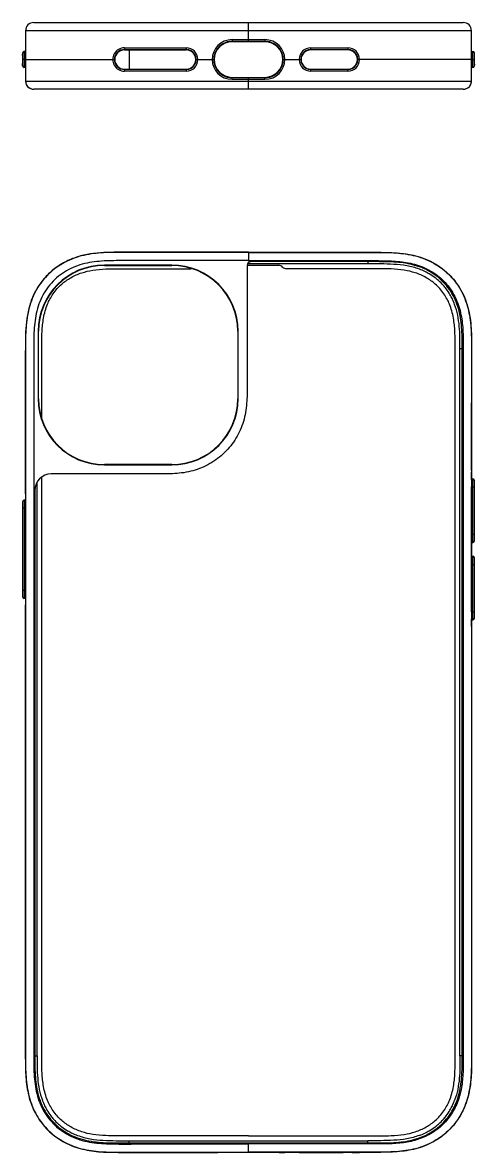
# Model space of a CAD drawing. Header units: millimetres. Extents: x 409 to 645, y 341 to 547.
# Drawn here: x 408.6 to 491, y 341.4 to 547.3 of the extents above; entities that cross this region are included whole.
import ezdxf

# ---------------------------------------------------------------- set-up
doc = ezdxf.new("R2010")
doc.units = ezdxf.units.MM
doc.header["$LTSCALE"] = 65.395
doc.layers.get('0').update_dxf_attribs({"linetype": 'CONTINUOUS'})

msp = doc.modelspace()

# ---------------------------------------------------------------- linework, layer by layer
at = {"color": 7, "linetype": 'Continuous'}
for p, q in [((409.16, 545.85), (409.14, 542.25)), ((490.44, 545.85), (409.16, 545.85)), ((410.66, 547.33), (488.94, 547.33)), ((449.8, 543.92), (449.8, 547.33)), ((490.46, 542.26), (490.44, 545.85)), ((446.8, 544.22), (446.8, 543.85)), ((446.8, 544.22), (452.8, 544.22)), ((446.8, 543.92), (449.8, 543.92)), ((452.8, 543.85), (446.8, 543.85)), ((449.8, 543.92), (452.8, 543.92)), ((452.8, 544.22), (452.8, 543.85)), ((408.63, 541.75), (408.63, 541.75)), ((408.63, 541.75), (408.63, 540.6)), ((409.14, 542.07), (408.92, 542.05)), ((408.92, 542.05), (408.92, 541.05)), ((409.14, 542.25), (409.14, 539.42)), ((427.18, 542.72), (427.18, 542.35)), ((427.18, 542.72), (438.45, 542.72)), ((427.18, 542.42), (438.45, 542.42)), ((427.18, 542.35), (428.08, 542.35)), ((428.08, 542.35), (428.08, 538.85)), ((428.08, 542.35), (438.45, 542.35)), ((438.45, 542.72), (438.45, 542.35)), ((461.14, 542.72), (467.91, 542.72)), ((461.14, 542.35), (461.14, 542.72)), ((461.14, 542.42), (467.91, 542.42)), ((467.91, 542.35), (461.14, 542.35)), ((467.91, 542.72), (467.91, 542.35)), ((490.46, 542.1), (490.68, 542.09)), ((490.68, 541.06), (490.68, 542.09)), ((490.96, 541.79), (490.96, 541.79)), ((490.97, 540.6), (490.96, 541.79)), ((408.63, 541.6), (408.63, 541.31)), ((408.63, 541.31), (408.63, 541.6)), ((408.63, 541.31), (408.63, 541.01)), ((408.63, 541.01), (408.63, 540.99)), ((408.63, 540.99), (408.63, 540.6)), ((408.92, 540.6), (408.63, 540.6)), ((408.63, 540.6), (408.63, 540.34)), ((408.63, 540.6), (408.64, 539.45)), ((408.63, 540.34), (408.63, 540.1)), ((408.63, 540.1), (408.63, 539.92)), ((408.63, 539.92), (408.63, 539.9)), ((408.63, 539.9), (408.63, 539.86)), ((408.63, 539.9), (408.63, 539.83)), ((408.63, 539.75), (408.63, 539.87)), ((408.63, 539.85), (408.63, 539.75)), ((408.63, 539.83), (408.63, 539.75)), ((408.63, 539.68), (408.63, 539.75)), ((408.63, 539.75), (408.64, 539.45)), ((408.63, 539.75), (408.63, 539.68)), ((408.63, 539.62), (408.63, 539.68)), ((408.63, 539.68), (408.63, 539.62)), ((408.64, 539.45), (408.63, 539.67)), ((408.92, 541.05), (408.92, 540.6)), ((408.92, 540.6), (408.92, 540.16)), ((408.92, 540.16), (408.92, 539.15)), ((409.13, 540.6), (425.36, 540.6)), ((440.27, 540.6), (443.48, 540.6)), ((456.12, 540.6), (459.33, 540.6)), ((490.47, 540.6), (469.73, 540.6)), ((490.68, 540.6), (490.68, 541.06)), ((490.68, 540.6), (490.97, 540.6)), ((490.68, 540.15), (490.68, 540.6)), ((490.68, 539.12), (490.68, 540.15)), ((490.96, 539.42), (490.97, 540.6)), ((490.96, 539.75), (490.96, 539.62)), ((490.96, 539.62), (490.96, 539.68)), ((490.97, 541.17), (490.97, 541.45)), ((408.63, 539.6), (408.63, 539.62)), ((408.63, 539.62), (408.63, 539.6)), ((408.63, 539.6), (408.64, 539.45)), ((408.64, 539.45), (408.64, 539.45)), ((409.14, 539.14), (408.92, 539.15)), ((427.18, 538.85), (427.18, 538.48)), ((427.18, 538.85), (428.08, 538.85)), ((438.45, 538.79), (427.18, 538.79)), ((438.45, 538.48), (427.18, 538.48)), ((428.08, 538.85), (438.45, 538.85)), ((438.45, 538.85), (438.45, 538.48)), ((461.14, 538.85), (467.91, 538.85)), ((461.14, 538.48), (461.14, 538.85)), ((467.91, 538.79), (461.14, 538.79)), ((467.91, 538.48), (461.14, 538.48)), ((467.91, 538.85), (467.91, 538.48)), ((490.68, 539.12), (490.46, 539.11)), ((490.96, 539.6), (490.96, 539.62)), ((490.96, 539.62), (490.96, 539.6)), ((490.96, 539.42), (490.96, 539.42)), ((409.16, 536.66), (490.44, 536.66)), ((446.8, 536.98), (446.8, 537.35)), ((446.8, 537.35), (452.8, 537.35)), ((449.8, 537.29), (446.8, 537.29)), ((452.8, 536.98), (446.8, 536.98)), ((449.8, 535.18), (449.8, 537.29)), ((452.8, 537.29), (449.8, 537.29)), ((452.8, 536.98), (452.8, 537.35)), ((488.94, 535.18), (410.66, 535.18)), ((449.8, 505.46), (449.8, 503.93)), ((423.54, 503.06), (423.54, 503.12)), ((435.83, 503.12), (423.54, 503.12)), ((423.54, 503.06), (435.83, 503.06)), ((435.83, 503.06), (435.83, 503.12)), ((449.56, 503.08), (455.3, 503.08)), ((449.56, 503.06), (449.56, 482.54)), ((471.52, 503.33), (449.61, 503.33)), ((471.52, 503.75), (450.24, 503.75)), ((471.52, 503.75), (471.52, 503.33)), ((411.47, 491.05), (411.47, 478.76)), ((411.54, 491.05), (411.47, 491.05)), ((411.54, 478.76), (411.54, 491.05)), ((447.84, 491.05), (447.84, 478.76)), ((447.84, 491.05), (447.9, 491.05)), ((447.9, 478.76), (447.9, 491.05)), ((488.34, 358.95), (488.34, 487.87)), ((488.75, 487.87), (488.34, 487.87)), ((488.75, 358.95), (488.75, 487.87)), ((411.47, 478.76), (411.54, 478.76)), ((447.84, 478.76), (447.9, 478.76)), ((490.46, 478.04), (490.46, 478.04)), ((490.46, 478.04), (490.47, 478.04)), ((490.46, 477.92), (490.46, 477.96)), ((490.46, 477.68), (490.46, 477.92)), ((490.45, 475.6), (490.46, 477.68)), ((490.45, 468.07), (490.45, 468.1)), ((423.54, 466.76), (423.54, 466.69)), ((435.83, 466.76), (423.54, 466.76)), ((423.54, 466.69), (435.83, 466.69)), ((435.83, 466.76), (435.83, 466.69)), ((490.46, 466), (490.46, 466.21)), ((490.46, 465.82), (490.46, 466.07)), ((490.46, 465.71), (490.46, 465.82)), ((490.46, 465.68), (490.46, 465.71)), ((490.47, 465.65), (490.46, 465.65)), ((490.47, 465.65), (490.47, 465.39)), ((411.26, 358.95), (411.26, 463.55)), ((434.27, 465.04), (413.85, 465.04)), ((490.46, 465.02), (490.47, 465.39)), ((490.46, 464.59), (490.46, 465.02)), ((490.46, 464.02), (490.46, 464.59)), ((490.46, 464.16), (490.68, 464.15)), ((490.68, 462.67), (490.68, 464.15)), ((490.96, 462.67), (490.97, 463.85)), ((490.97, 459.36), (490.97, 463.85)), ((409.13, 461.53), (409.14, 461.17)), ((410.85, 462.04), (410.85, 358.95)), ((490.46, 462.67), (490.96, 462.67)), ((490.46, 462.17), (490.46, 462.67)), ((490.46, 461.67), (490.46, 462.17)), ((490.46, 455.11), (490.46, 461.67)), ((490.68, 454.05), (490.68, 462.67)), ((490.96, 458.51), (490.96, 462.67)), ((408.63, 459.97), (408.63, 452.3)), ((408.63, 459.97), (408.63, 458.82)), ((409.14, 460.28), (408.92, 460.27)), ((408.92, 460.27), (408.92, 458.82)), ((409.14, 461.17), (409.14, 460.74)), ((409.14, 460.74), (409.14, 460.28)), ((409.14, 460.28), (409.14, 460.17)), ((490.97, 458.51), (490.97, 459.36)), ((409.14, 458.82), (408.63, 458.82)), ((408.63, 458.82), (408.63, 452.3)), ((408.92, 458.82), (408.92, 443.79)), ((409.14, 458.82), (409.14, 458.35)), ((409.14, 458.35), (409.14, 457.87)), ((409.14, 457.87), (409.14, 444.74)), ((490.96, 458.21), (490.96, 458.51)), ((490.96, 454.05), (490.96, 458.21)), ((490.97, 457.36), (490.97, 458.21)), ((490.97, 452.87), (490.97, 457.36)), ((490.46, 455.05), (490.46, 455.11)), ((490.46, 454.55), (490.46, 455.05)), ((490.46, 448.05), (490.46, 454.55)), ((490.46, 454.05), (490.96, 454.05)), ((490.68, 452.57), (490.68, 454.05)), ((490.97, 452.87), (490.96, 454.05)), ((408.63, 452.3), (408.63, 452.23)), ((408.63, 452.3), (408.63, 450.3)), ((408.63, 452.23), (408.63, 452.01)), ((408.63, 452.01), (408.63, 451.69)), ((408.63, 451.69), (408.63, 451.3)), ((408.63, 451.3), (408.63, 450.92)), ((490.46, 452.56), (490.68, 452.57)), ((408.63, 450.92), (408.63, 450.6)), ((408.63, 450.6), (408.63, 450.38)), ((408.63, 450.38), (408.63, 450.3)), ((408.63, 450.3), (408.63, 442.64)), ((408.63, 450.3), (408.63, 443.79)), ((490.46, 450.05), (490.68, 450.03)), ((490.68, 448.55), (490.68, 450.03)), ((490.96, 448.55), (490.97, 449.73)), ((490.97, 444.39), (490.97, 449.73)), ((490.46, 448.55), (490.96, 448.55)), ((490.46, 447.53), (490.46, 448.05)), ((490.46, 440.93), (490.46, 447.53)), ((490.68, 439.93), (490.68, 448.55)), ((490.96, 444.39), (490.96, 448.55)), ((408.63, 443.79), (408.63, 442.64)), ((409.14, 443.79), (408.63, 443.79)), ((408.92, 443.79), (408.92, 442.34)), ((409.14, 444.74), (409.14, 444.25)), ((409.14, 444.25), (409.14, 443.79)), ((490.96, 444.09), (490.96, 444.39)), ((490.96, 439.93), (490.96, 444.09)), ((490.97, 438.75), (490.97, 444.09)), ((409.14, 442.32), (408.92, 442.34)), ((409.14, 441.44), (409.13, 441.07)), ((409.14, 442.45), (409.14, 441.88)), ((409.14, 441.88), (409.14, 441.44)), ((490.46, 440.43), (490.46, 440.93)), ((490.46, 439.93), (490.46, 440.43)), ((490.46, 439.93), (490.96, 439.93)), ((490.68, 438.45), (490.68, 439.93)), ((490.97, 438.75), (490.96, 439.93)), ((490.46, 438.02), (490.46, 438.58)), ((490.46, 438.44), (490.68, 438.45)), ((490.46, 437.58), (490.46, 438.02)), ((490.47, 437.22), (490.46, 437.58)), ((410.85, 358.95), (411.26, 358.95)), ((488.75, 358.95), (488.34, 358.95)), ((428.08, 343.49), (471.52, 343.49)), ((428.08, 343.07), (428.08, 343.49)), ((428.08, 343.07), (471.52, 343.07)), ((449.8, 341.37), (449.8, 342.89)), ((471.52, 343.07), (471.52, 343.49)), ((438.45, 341.36), (440.57, 341.36)), ((440.57, 341.36), (443.18, 341.36)), ((446.8, 341.37), (449.8, 341.37)), ((449.8, 341.37), (452.8, 341.37)), ((459.03, 341.36), (456.42, 341.36)), ((459.03, 341.36), (461.14, 341.36))]:
    msp.add_line(p, q, dxfattribs=at)
for points in [[(490.44, 536.66), (490.45, 537.87), (490.46, 539.41), (490.46, 542.26)], [(409.14, 539.42), (409.15, 537.87), (409.16, 536.66)], [(409.16, 536.66), (409.17, 536.51), (409.29, 536.07), (409.53, 535.69), (409.86, 535.41), (410.25, 535.23), (410.66, 535.18)], [(488.94, 535.18), (489.35, 535.24), (489.75, 535.41), (490.08, 535.71), (490.32, 536.09), (490.43, 536.54), (490.44, 536.66)], [(490.46, 477.96), (490.46, 477.99), (490.46, 478), (490.46, 478.01), (490.46, 478.02)], [(490.46, 466.07), (490.45, 468.03), (490.45, 468.1)], [(490.46, 465.67), (490.46, 465.67), (490.46, 465.68), (490.46, 465.68)]]:
    msp.add_lwpolyline(points, dxfattribs=at)
for centre, radius, start, end in [((410.66, 545.83), 1.5, 90.0306, 179.3361), ((488.94, 545.83), 1.5, 0.6639, 90), ((446.8, 540.61), 3.62, 90.0146, 269.978), ((446.8, 540.6), 3.32, 89.9937, 270.01), ((446.8, 540.6), 3.25, 90, 270), ((452.8, 540.61), 3.62, 270.022, 89.9855), ((452.8, 540.6), 3.32, 269.9899, 90.0063), ((452.8, 540.6), 3.25, 270, 90), ((408.93, 541.75), 0.3, 93, 179.8545), ((427.18, 540.6), 2.12, 89.9896, 270.0063), ((427.18, 540.6), 1.82, 90.0055, 270.0004), ((427.18, 540.6), 1.75, 90.014, 269.986), ((438.45, 540.6), 2.12, 270.0335, 89.9813), ((438.45, 540.6), 1.82, 269.9969, 90.0039), ((438.45, 540.6), 1.75, 270, 90), ((461.15, 540.6), 2.12, 90.0244, 269.9722), ((461.14, 540.6), 1.82, 89.9992, 270.0063), ((461.14, 540.6), 1.75, 90, 270), ((467.91, 540.6), 2.12, 270.036, 89.979), ((467.91, 540.6), 1.82, 269.9977, 90.0032), ((467.91, 540.6), 1.75, 270, 90), ((490.66, 541.79), 0.3, 0.1561, 87.0004), ((408.94, 539.45), 0.3, 180.2235, 267), ((490.66, 539.42), 0.3, 272.9989, 359.7526), ((410.66, 536.68), 1.5, 180.7678, 269.9815), ((488.94, 536.68), 1.5, 270, 359.2322), ((423.54, 491.05), 12.07, 90, 180), ((423.54, 491.05), 12.01, 90, 180), ((435.83, 491.05), 12.07, 0, 90), ((435.83, 491.05), 12.01, 0, 90), ((450.24, 503.06), 0.682, 90, 180), ((455.3, 502.08), 1, 43.6068, 90), ((456.75, 503.46), 1, 223.6068, 269.9996), ((476.8, 491.36), 11.77, 63.9904, 69.4148), ((476.95, 491.65), 11.44, 59.4725, 63.9974), ((477.23, 492.13), 10.88, 52.6941, 59.4806), ((477.4, 492.36), 10.6, 48.5596, 52.6681), ((477.5, 492.47), 10.45, 41.5324, 48.5466), ((477.37, 492.37), 10.61, 37.4288, 41.5274), ((477.24, 492.27), 10.78, 30.6045, 37.4197), ((477.15, 492.21), 10.89, 25.7935, 30.6084), ((476.69, 492), 11.39, 20.3094, 25.7533), ((423.54, 478.76), 12.07, 180, 270), ((423.54, 478.76), 12.01, 180, 270), ((435.83, 478.76), 12.07, 270, 360), ((435.83, 478.76), 12.01, 270, 360), ((737.89, 468), 247.44, 179.9838, 180.4137), ((413.85, 462.04), 3, 90, 180), ((946.18, 462.65), 455.72, 179.8282, 179.9978), ((490.67, 463.85), 0.3, 0.0078, 87.0004), ((408.93, 459.97), 0.3, 93, 180.0026), ((-44.35, 458.79), 453.49, 0.0032, 0.1738), ((490.67, 452.87), 0.3, 273, 359.9984), ((490.67, 449.73), 0.3, 0.008, 87.0004), ((-44.11, 443.79), 453.25, 359.8304, 359.9996), ((408.93, 442.64), 0.3, 180.0075, 267.0004), ((943.08, 439.94), 452.62, 180.0007, 180.1716), ((490.67, 438.75), 0.3, 273, 0.0008), ((422.91, 354.82), 11.39, 200.3094, 205.7533), ((476.69, 354.82), 11.39, 334.2467, 339.6906), ((422.45, 354.61), 10.89, 205.7935, 210.6084), ((422.36, 354.55), 10.78, 210.6045, 217.4197), ((477.24, 354.55), 10.78, 322.5803, 329.3955), ((477.15, 354.61), 10.89, 329.3916, 334.2065), ((422.22, 354.45), 10.61, 217.4288, 221.5274), ((422.1, 354.35), 10.45, 221.5324, 228.5466), ((422.2, 354.46), 10.6, 228.5596, 232.6681), ((477.4, 354.46), 10.6, 307.3319, 311.4404), ((477.5, 354.35), 10.45, 311.4534, 318.4676), ((477.37, 354.45), 10.61, 318.4726, 322.5712), ((422.36, 354.69), 10.88, 232.6941, 239.4806), ((422.65, 355.17), 11.44, 239.4725, 243.9974), ((422.8, 355.46), 11.77, 243.9904, 249.4148), ((476.8, 355.46), 11.77, 290.5852, 296.0096), ((476.95, 355.17), 11.44, 296.0026, 300.5275), ((477.23, 354.69), 10.88, 300.5194, 307.3059)]:
    msp.add_arc(centre, radius, start, end, dxfattribs=at)
for points, knots in [([(449.8, 505.46), (448.17, 505.46), (444.9, 505.46), (439.99, 505.46), (435.09, 505.46), (431, 505.46), (427.73, 505.46), (424.47, 505.47), (421.18, 505.33), (418, 504.48), (415.77, 503.43), (413.76, 502), (412.08, 500.2), (410.76, 498.11), (409.57, 495.05), (409.16, 491.77), (409.13, 488.51), (409.13, 486.05), (409.13, 483.6), (409.13, 480.33), (409.13, 476.25), (409.13, 471.34), (409.13, 466.44), (409.13, 463.17), (409.13, 461.53)], [0, 0, 0, 0, 0.062507, 0.125013, 0.18752, 0.250026, 0.28128, 0.312533, 0.374985, 0.40624, 0.437508, 0.468767, 0.500052, 0.531287, 0.562526, 0.624957, 0.65621, 0.68747, 0.718724, 0.749974, 0.812478, 0.874986, 0.937494, 1, 1, 1, 1]), ([(449.8, 505.43), (447.37, 505.43), (443.73, 505.43), (438.87, 505.43), (435.23, 505.43), (431.58, 505.43), (427.94, 505.43), (424.3, 505.45), (421.26, 505.24), (418.89, 504.7), (416.61, 503.87), (413.99, 502.28), (411.93, 500), (410.72, 497.89), (409.82, 495.63), (409.36, 493.23), (409.19, 490.81), (409.16, 488.99), (409.16, 487.17), (409.16, 484.74), (409.16, 481.7), (409.16, 478.06), (409.16, 473.2), (409.16, 467.13), (409.16, 459.84), (409.16, 452.56), (409.16, 445.27), (409.16, 435.55), (409.16, 423.41), (409.16, 411.27), (409.16, 401.55), (409.16, 394.26), (409.16, 386.98), (409.16, 379.69), (409.16, 373.62), (409.16, 368.76), (409.16, 365.12), (409.16, 362.08), (409.16, 359.65), (409.16, 357.83), (409.19, 356.01), (409.36, 353.59), (409.82, 351.19), (410.72, 348.93), (411.93, 346.83), (413.99, 344.54), (416.61, 342.95), (418.89, 342.12), (421.26, 341.58), (424.3, 341.38), (427.94, 341.39), (431.58, 341.39), (435.23, 341.39), (438.87, 341.39), (443.73, 341.39), (447.37, 341.39), (449.8, 341.39)], [0, 0, 0, 0, 0.031265, 0.046898, 0.06253, 0.078163, 0.093795, 0.109423, 0.125032, 0.132838, 0.140643, 0.156218, 0.171796, 0.179591, 0.18739, 0.202994, 0.210803, 0.218614, 0.226431, 0.234247, 0.24988, 0.265512, 0.281144, 0.31241, 0.343675, 0.37494, 0.406205, 0.43747, 0.5, 0.56253, 0.593795, 0.62506, 0.656325, 0.68759, 0.718856, 0.734488, 0.75012, 0.765753, 0.773569, 0.781386, 0.789197, 0.797006, 0.81261, 0.820409, 0.828204, 0.843782, 0.859357, 0.867162, 0.874968, 0.890577, 0.906205, 0.921837, 0.93747, 0.953102, 0.968735, 1, 1, 1, 1]), ([(449.8, 505.46), (452.38, 505.46), (457.54, 505.46), (464, 505.46), (469.16, 505.46), (474.3, 505.47), (479.56, 505.4), (483.75, 503.52), (485.82, 501.97), (487.63, 500.12), (489.33, 497.32), (490.14, 494.16), (490.4, 491.59), (490.47, 489.66), (490.47, 487.72), (490.47, 485.14), (490.47, 481.91), (490.47, 479.33), (490.47, 478.04)], [0, 0, 0, 0, 0.125078, 0.250156, 0.312694, 0.375234, 0.499926, 0.562363, 0.593654, 0.624974, 0.687345, 0.749833, 0.781111, 0.812378, 0.843655, 0.87493, 0.937466, 1, 1, 1, 1]), ([(449.8, 505.43), (452.23, 505.43), (455.87, 505.43), (460.73, 505.43), (464.37, 505.43), (468.02, 505.43), (471.66, 505.43), (475.3, 505.45), (478.34, 505.24), (480.71, 504.7), (482.99, 503.87), (485.61, 502.28), (487.67, 500), (488.88, 497.89), (489.78, 495.63), (490.24, 493.23), (490.41, 490.81), (490.44, 488.99), (490.43, 487.17), (490.44, 484.74), (490.43, 481.7), (490.43, 478.06), (490.44, 473.2), (490.44, 467.13), (490.44, 459.84), (490.44, 452.56), (490.44, 445.27), (490.44, 435.55), (490.44, 423.41), (490.44, 411.27), (490.44, 401.55), (490.44, 394.26), (490.44, 386.98), (490.44, 379.69), (490.44, 373.62), (490.43, 368.76), (490.43, 365.12), (490.44, 362.08), (490.43, 359.65), (490.44, 357.83), (490.41, 356.01), (490.24, 353.59), (489.78, 351.19), (488.88, 348.93), (487.67, 346.83), (485.61, 344.54), (482.99, 342.95), (480.71, 342.12), (478.34, 341.58), (475.3, 341.38), (471.66, 341.39), (468.02, 341.39), (464.37, 341.39), (460.73, 341.39), (455.87, 341.39), (452.23, 341.39), (449.8, 341.39)], [0, 0, 0, 0, 0.031265, 0.046898, 0.06253, 0.078163, 0.093795, 0.109423, 0.125032, 0.132838, 0.140643, 0.156218, 0.171796, 0.179591, 0.18739, 0.202994, 0.210803, 0.218614, 0.226431, 0.234247, 0.24988, 0.265512, 0.281144, 0.31241, 0.343675, 0.37494, 0.406205, 0.43747, 0.5, 0.56253, 0.593795, 0.62506, 0.656325, 0.68759, 0.718856, 0.734488, 0.75012, 0.765753, 0.773569, 0.781386, 0.789197, 0.797006, 0.81261, 0.820409, 0.828204, 0.843782, 0.859357, 0.867162, 0.874968, 0.890577, 0.906205, 0.921837, 0.93747, 0.953102, 0.968735, 1, 1, 1, 1]), ([(449.8, 503.93), (447.42, 503.93), (443.85, 503.93), (439.09, 503.93), (435.52, 503.93), (431.95, 503.93), (428.39, 503.93), (424.82, 503.95), (421.84, 503.8), (419.5, 503.32), (417.26, 502.53), (414.7, 500.94), (412.78, 498.6), (411.73, 496.47), (411.02, 494.19), (410.65, 491.22), (410.67, 487.65), (410.66, 484.08), (410.67, 479.33), (410.66, 473.38), (410.66, 466.24), (410.66, 459.1), (410.66, 451.96), (410.66, 444.82), (410.66, 435.31), (410.66, 423.41), (410.66, 411.51), (410.66, 402), (410.66, 394.86), (410.66, 387.72), (410.66, 380.58), (410.66, 373.44), (410.67, 367.5), (410.66, 362.74), (410.67, 359.17), (410.65, 355.6), (411.02, 352.63), (411.73, 350.35), (412.78, 348.22), (414.7, 345.88), (417.26, 344.29), (419.5, 343.5), (421.84, 343.02), (424.82, 342.87), (428.39, 342.89), (431.95, 342.89), (435.52, 342.89), (439.09, 342.89), (443.85, 342.89), (447.42, 342.89), (449.8, 342.89)], [0, 0, 0, 0, 0.03126, 0.046891, 0.062521, 0.078151, 0.093781, 0.109411, 0.125032, 0.132844, 0.140654, 0.156227, 0.171796, 0.179607, 0.187418, 0.203028, 0.218656, 0.234286, 0.249916, 0.281177, 0.312437, 0.343698, 0.374958, 0.406218, 0.437479, 0.5, 0.562521, 0.593781, 0.625042, 0.656302, 0.687563, 0.718823, 0.750084, 0.765714, 0.781344, 0.796972, 0.812582, 0.820393, 0.828203, 0.843772, 0.859344, 0.867155, 0.874968, 0.890589, 0.906219, 0.921849, 0.937479, 0.953109, 0.96874, 1, 1, 1, 1]), ([(449.8, 503.93), (451.87, 503.93), (456.02, 503.93), (461.2, 503.93), (465.35, 503.93), (468.46, 503.93), (471.57, 503.93), (474.68, 503.94), (477.78, 503.81), (480.85, 503.18), (483.2, 502.03), (484.85, 500.77), (485.94, 499.66), (486.87, 498.4), (487.86, 496.58), (488.62, 494.08), (488.94, 490.98), (488.94, 488.9), (488.94, 487.87)], [0, 0, 0, 0, 0.125066, 0.250133, 0.312666, 0.375199, 0.437732, 0.500265, 0.562776, 0.625206, 0.687581, 0.718829, 0.750077, 0.78133, 0.812585, 0.874993, 0.937473, 1, 1, 1, 1]), ([(488.75, 487.87), (488.75, 489.02), (488.75, 490.76), (488.53, 493.06), (488.21, 494.77), (487.77, 496.15), (487.3, 497.21), (486.75, 498.23), (485.91, 499.41), (484.71, 500.66), (483.31, 501.7), (482.03, 502.39), (480.96, 502.82), (479.86, 503.17), (477.88, 503.6), (474.99, 503.76), (472.68, 503.75), (471.52, 503.75)], [0, 0, 0, 0, 0.125019, 0.187594, 0.250308, 0.312626, 0.343957, 0.375418, 0.437617, 0.50008, 0.562596, 0.624898, 0.656355, 0.687626, 0.749784, 0.874752, 1, 1, 1, 1]), ([(480.94, 502.37), (480.2, 502.65), (478.65, 503.06), (476.28, 503.29), (473.9, 503.34), (472.31, 503.33), (471.52, 503.33)], [0, 0, 0, 0, 0.249854, 0.49986, 0.749927, 1, 1, 1, 1]), ([(412.13, 475.21), (412.13, 476.74), (412.13, 480.96), (412.13, 486.28), (412.13, 490.84), (412.4, 493.56), (412.94, 495.53), (413.61, 496.96), (414.4, 498.26), (415.62, 499.64), (417.41, 500.91), (419.33, 501.76), (421.47, 502.25), (423.63, 502.43), (425.87, 502.47), (429.13, 502.46), (433.51, 502.46), (437.28, 502.46), (439.23, 502.46), (439.38, 502.46)], [0, 0, 0, 0, 0.088645, 0.243925, 0.305135, 0.357088, 0.412964, 0.435952, 0.460952, 0.513043, 0.557126, 0.604819, 0.649471, 0.697975, 0.738573, 0.782144, 0.886797, 0.991451, 1, 1, 1, 1]), ([(449.8, 344.36), (453.42, 344.36), (458.85, 344.36), (466.09, 344.36), (470.47, 344.36), (473.73, 344.36), (475.96, 344.39), (478.13, 344.57), (480.27, 345.06), (482.19, 345.91), (483.98, 347.18), (485.2, 348.56), (485.99, 349.86), (486.66, 351.29), (487.2, 353.26), (487.47, 355.98), (487.47, 360.54), (487.46, 367.02), (487.47, 377.75), (487.47, 396.56), (487.47, 423.41), (487.47, 450.26), (487.47, 469.07), (487.46, 479.8), (487.47, 486.28), (487.47, 490.84), (487.2, 493.56), (486.66, 495.53), (485.99, 496.96), (485.2, 498.26), (483.98, 499.64), (482.19, 500.91), (480.27, 501.76), (478.13, 502.25), (475.96, 502.43), (473.73, 502.47), (470.47, 502.46), (466.09, 502.46), (461.17, 502.46), (458.05, 502.46), (456.75, 502.46)], [0, 0, 0, 0, 0.049084, 0.073626, 0.098168, 0.108386, 0.117906, 0.129281, 0.139752, 0.150936, 0.161274, 0.17349, 0.179352, 0.184743, 0.197847, 0.21003, 0.224384, 0.260799, 0.297213, 0.370042, 0.5157, 0.661357, 0.734186, 0.770601, 0.807015, 0.821369, 0.833553, 0.846656, 0.852047, 0.85791, 0.870125, 0.880463, 0.891648, 0.902119, 0.913493, 0.923014, 0.933232, 0.957774, 0.982316, 1, 1, 1, 1]), ([(488.34, 487.87), (488.34, 489.23), (488.34, 491.95), (487.85, 494.68), (487.37, 495.95)], [0, 0, 0, 0, 0.500485, 1, 1, 1, 1]), ([(488.94, 487.87), (488.94, 480.42), (488.94, 469.26), (488.94, 454.37), (488.94, 443.2), (488.94, 432.03), (488.94, 420.87), (488.94, 409.7), (488.94, 400.4), (488.94, 392.95), (488.94, 387.37), (488.94, 381.78), (488.94, 376.2), (488.94, 370.62), (488.93, 365.96), (488.94, 362.24), (488.93, 359.45), (488.95, 356.66), (488.78, 353.87), (488.21, 351.12), (487.05, 348.56), (485.3, 346.35), (483.05, 344.66), (480.47, 343.54), (477.71, 343.02), (474.92, 342.89), (471.2, 342.89), (466.55, 342.89), (460.97, 342.89), (455.38, 342.89), (451.66, 342.89), (449.8, 342.89)], [0, 0, 0, 0, 0.125023, 0.187534, 0.250045, 0.312557, 0.375068, 0.43758, 0.500091, 0.531347, 0.562602, 0.593858, 0.625114, 0.656369, 0.687625, 0.703253, 0.718881, 0.734508, 0.750129, 0.76574, 0.781335, 0.796927, 0.812518, 0.828116, 0.843726, 0.85935, 0.874977, 0.906233, 0.937489, 0.968744, 1, 1, 1, 1]), ([(449.56, 482.54), (449.56, 481.42), (449.59, 479.74), (449.45, 477.5), (449.13, 475.28), (448.24, 472.61), (446.71, 470.23), (445.15, 468.62), (444.06, 467.74), (443.13, 467.13), (442.16, 466.57), (440.88, 465.99), (439.27, 465.49), (437.07, 465.09), (435.38, 465.05), (434.27, 465.04)], [0, 0, 0, 0, 0.125313, 0.188018, 0.25067, 0.375181, 0.500197, 0.562794, 0.624977, 0.656237, 0.687697, 0.750095, 0.812404, 0.875184, 1, 1, 1, 1]), ([(490.46, 477.74), (490.46, 477.79), (490.46, 477.86), (490.46, 477.95), (490.46, 477.99), (490.46, 478.02), (490.46, 478.03), (490.46, 478.04), (490.46, 478.04)], [0, 0, 0, 0, 0.431495, 0.744852, 0.85589, 0.935782, 0.98399, 1, 1, 1, 1]), ([(490.45, 475.6), (490.45, 475.81), (490.45, 476.53), (490.45, 477.24), (490.46, 477.74)], [0, 0, 0, 0, 0.30152, 1, 1, 1, 1]), ([(490.46, 465.69), (490.46, 465.71), (490.46, 465.81), (490.46, 465.92), (490.46, 466)], [0, 0, 0, 0, 0.158013, 1, 1, 1, 1]), ([(490.46, 465.65), (490.46, 465.65), (490.47, 465.67), (490.46, 465.68), (490.46, 465.69)], [0, 0, 0, 0, 0.250879, 1, 1, 1, 1]), ([(449.8, 344.36), (446.18, 344.36), (440.75, 344.36), (433.51, 344.36), (429.13, 344.36), (425.87, 344.36), (423.63, 344.39), (421.47, 344.57), (419.33, 345.06), (417.41, 345.91), (415.62, 347.18), (414.4, 348.56), (413.61, 349.86), (412.94, 351.29), (412.4, 353.26), (412.13, 355.98), (412.13, 360.54), (412.14, 367.02), (412.13, 377.75), (412.13, 396.56), (412.13, 423.41), (412.13, 447.83), (412.13, 461.53), (412.13, 464.47)], [0, 0, 0, 0, 0.069995, 0.104992, 0.139989, 0.15456, 0.168136, 0.184357, 0.199289, 0.215238, 0.22998, 0.2474, 0.25576, 0.263448, 0.282133, 0.299507, 0.319976, 0.371904, 0.423832, 0.527687, 0.735398, 0.943109, 1, 1, 1, 1]), ([(490.97, 458.36), (490.97, 458.38), (490.97, 458.42), (490.96, 458.47), (490.97, 458.49), (490.96, 458.51), (490.97, 458.51)], [0, 0, 0, 0, 0.38307, 0.707278, 0.923857, 1, 1, 1, 1]), ([(490.97, 458.21), (490.96, 458.21), (490.97, 458.24), (490.96, 458.26), (490.97, 458.31), (490.97, 458.34), (490.97, 458.36)], [0, 0, 0, 0, 0.076403, 0.293457, 0.617813, 1, 1, 1, 1]), ([(490.96, 444.24), (490.96, 444.26), (490.97, 444.3), (490.96, 444.35), (490.97, 444.37), (490.96, 444.39), (490.97, 444.39)], [0, 0, 0, 0, 0.38307, 0.707278, 0.923857, 1, 1, 1, 1]), ([(490.97, 444.09), (490.96, 444.09), (490.97, 444.12), (490.96, 444.14), (490.97, 444.19), (490.96, 444.23), (490.96, 444.24)], [0, 0, 0, 0, 0.076403, 0.293457, 0.617813, 1, 1, 1, 1]), ([(409.13, 441.07), (409.13, 436.51), (409.13, 427.38), (409.13, 413.7), (409.13, 402.29), (409.13, 393.16), (409.13, 386.32), (409.13, 379.48), (409.13, 372.63), (409.13, 366.93), (409.13, 362.37), (409.13, 358.94), (409.13, 355.52), (409.53, 352.11), (410.44, 349.37), (411.58, 347.39), (412.62, 346.03), (413.84, 344.81), (415.66, 343.44), (418.26, 342.18), (421.63, 341.48), (423.92, 341.39), (425.06, 341.37)], [0, 0, 0, 0, 0.125004, 0.250009, 0.375013, 0.437514, 0.500015, 0.562517, 0.62502, 0.68752, 0.718769, 0.750023, 0.781274, 0.812523, 0.843743, 0.859363, 0.875012, 0.890664, 0.906304, 0.937528, 0.968753, 1, 1, 1, 1]), ([(490.47, 437.22), (490.47, 432.63), (490.47, 423.45), (490.47, 411.97), (490.47, 402.79), (490.47, 395.91), (490.47, 389.02), (490.47, 382.14), (490.47, 376.4), (490.47, 371.81), (490.47, 368.37), (490.47, 364.92), (490.47, 362.05), (490.47, 359.76), (490.47, 357.46), (490.41, 354.59), (489.94, 351.74), (489.19, 349.57), (488.16, 347.51), (486.38, 345.22), (483.57, 343.16), (480.34, 341.88), (476.91, 341.4), (473.47, 341.35), (471.18, 341.36), (470.03, 341.36)], [0, 0, 0, 0, 0.125015, 0.25003, 0.312537, 0.375044, 0.43755, 0.500057, 0.562565, 0.593819, 0.625073, 0.656323, 0.687575, 0.703204, 0.718835, 0.750082, 0.78134, 0.796977, 0.812598, 0.843821, 0.875037, 0.906259, 0.937494, 0.968746, 1, 1, 1, 1]), ([(410.85, 358.95), (410.85, 357.79), (410.85, 355.48), (411.18, 352.88), (411.66, 351.21), (412.05, 350.12), (412.69, 348.83), (413.69, 347.41), (414.89, 346.15), (416.29, 345.11), (417.57, 344.43), (418.64, 344), (419.74, 343.65), (421.72, 343.22), (424.61, 343.06), (426.92, 343.07), (428.08, 343.07)], [0, 0, 0, 0, 0.125448, 0.250364, 0.281691, 0.313142, 0.375236, 0.437312, 0.500294, 0.562705, 0.625034, 0.656477, 0.687688, 0.749808, 0.874805, 1, 1, 1, 1]), ([(411.26, 358.95), (411.26, 357.59), (411.26, 354.87), (411.75, 352.14), (412.23, 350.87)], [0, 0, 0, 0, 0.500485, 1, 1, 1, 1]), ([(471.52, 343.07), (472.68, 343.07), (474.99, 343.06), (477.89, 343.22), (480.16, 343.71), (481.79, 344.3), (483.07, 344.99), (484.02, 345.65), (484.92, 346.38), (485.93, 347.42), (486.92, 348.85), (487.69, 350.41), (488.13, 351.8), (488.37, 352.93), (488.56, 354.07), (488.75, 356.08), (488.75, 357.8), (488.75, 358.95)], [0, 0, 0, 0, 0.125426, 0.250646, 0.312962, 0.375712, 0.437974, 0.469162, 0.50061, 0.563058, 0.625503, 0.688147, 0.750585, 0.782026, 0.813312, 0.875564, 1, 1, 1, 1]), ([(488.34, 358.95), (488.34, 357.59), (488.34, 354.87), (487.85, 352.14), (487.37, 350.87)], [0, 0, 0, 0, 0.500485, 1, 1, 1, 1]), ([(418.66, 344.45), (419.4, 344.17), (420.95, 343.76), (423.32, 343.53), (425.7, 343.48), (427.29, 343.49), (428.08, 343.49)], [0, 0, 0, 0, 0.249854, 0.49986, 0.749927, 1, 1, 1, 1]), ([(480.94, 344.45), (480.2, 344.17), (478.65, 343.76), (476.28, 343.53), (473.9, 343.48), (472.31, 343.49), (471.52, 343.49)], [0, 0, 0, 0, 0.249854, 0.49986, 0.749927, 1, 1, 1, 1]), ([(425.06, 341.37), (425.07, 341.37), (425.12, 341.37), (425.24, 341.37), (425.44, 341.37), (425.82, 341.37), (426.41, 341.36), (426.91, 341.36), (427.18, 341.36)], [0, 0, 0, 0, 0.019303, 0.076345, 0.168916, 0.293393, 0.617602, 1, 1, 1, 1]), ([(443.18, 341.36), (443.2, 341.36), (443.3, 341.36), (443.5, 341.36), (443.83, 341.36), (444.48, 341.37), (445.49, 341.37), (446.34, 341.37), (446.8, 341.37)], [0, 0, 0, 0, 0.019208, 0.076095, 0.168482, 0.292819, 0.617236, 1, 1, 1, 1]), ([(452.8, 341.37), (453.26, 341.37), (454.11, 341.37), (455.12, 341.37), (455.77, 341.36), (456.1, 341.36), (456.3, 341.36), (456.4, 341.36), (456.42, 341.36)], [0, 0, 0, 0, 0.382758, 0.707178, 0.831516, 0.923902, 0.980792, 1, 1, 1, 1]), ([(467.91, 341.37), (468.18, 341.37), (468.65, 341.37), (469.42, 341.36), (469.62, 341.37), (470.08, 341.36), (470.03, 341.36)], [0, 0, 0, 0, 0.382814, 0.707217, 0.9239, 1, 1, 1, 1])]:
    msp.add_open_spline(points, degree=3, knots=knots, dxfattribs=at)
for points in [[(490.45, 468.1), (490.45, 470.6), (490.45, 473.1), (490.45, 475.6)], [(427.18, 341.36), (430.94, 341.37), (434.7, 341.36), (438.45, 341.36)], [(461.14, 341.36), (463.4, 341.36), (465.65, 341.36), (467.91, 341.37)]]:
    msp.add_open_spline(points, degree=3, dxfattribs=at)

doc.saveas('drawing.dxf')
